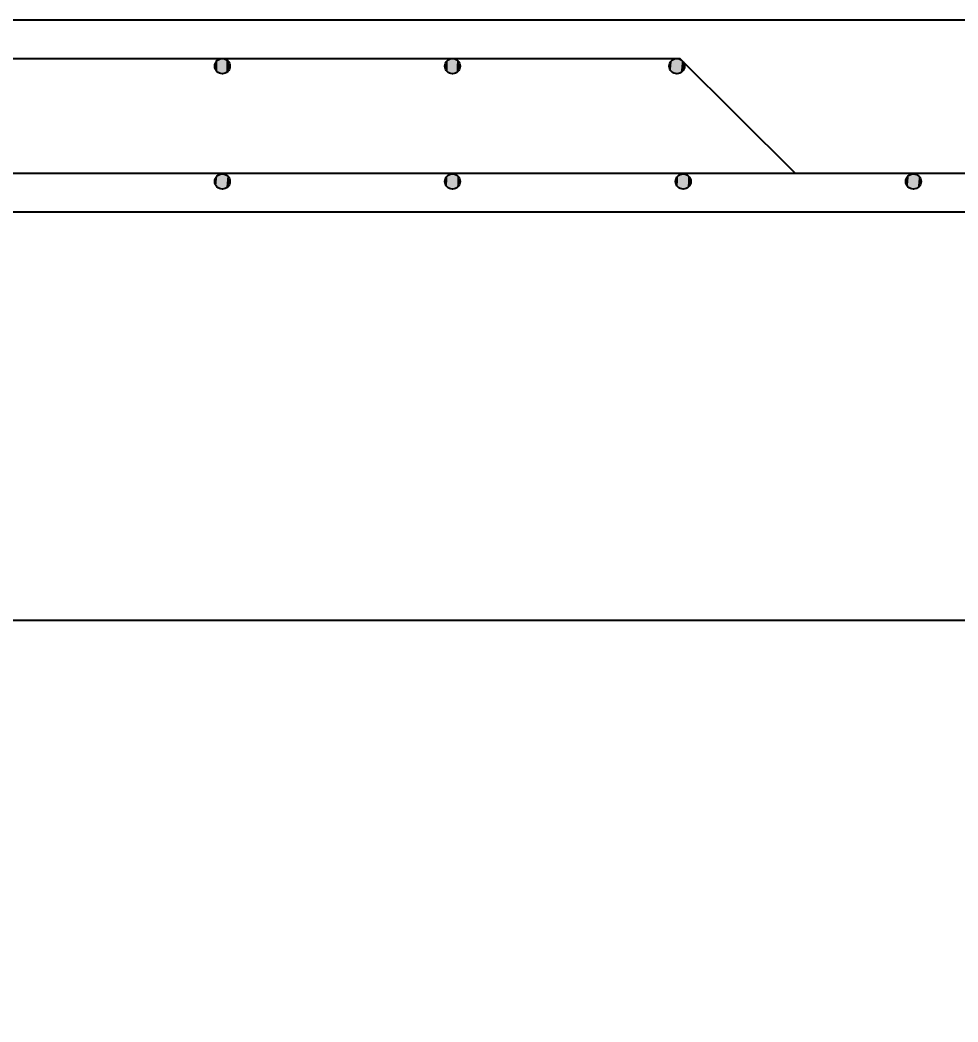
# Model space of a CAD drawing. Header units: inches. Extents: x -2470 to 6710, y 8071 to 14655.
# Drawn here: x -1450 to -840, y 8291 to 8943 of the extents above; entities that cross this region are included whole.
import ezdxf

# ---------------------------------------------------------------- set-up
doc = ezdxf.new("R2010")
doc.units = ezdxf.units.IN
doc.header["$MEASUREMENT"] = 0
doc.layers.add('PDF_0', color=7, linetype='Continuous')
doc.styles.get("Standard").update_dxf_attribs({"font": 'arial.ttf'})
doc.dimstyles.get("Standard").update_dxf_attribs({"dimtxt": 50, "dimasz": 50, "dimexe": 0.18, "dimexo": 0.0625, "dimgap": 0.09, "dimtad": 0, "dimtih": 1, "dimtoh": 1, "dimdec": 4, "dimzin": 0, "dimdsep": 46, "dimtxsty": 'Standard', "dimcen": 0.09, "dimadec": 0, "dimazin": 0, "dimtfac": 1, "dimtdec": 4, "dimtofl": 0, "dimtmove": 0, "dimatfit": 3, "dimfxl": 1, "dimtolj": 1, "dimtzin": 0, "dimarcsym": 0})

# ---------------------------------------------------------------- blocks, each defined once
blk = doc.blocks.new('*D9')
at = {"color": 0, "lineweight": -2, "transparency": 16777216}
for p, q in [((-1684, 8552.38), (-1684, 8552.26)), ((-1634, 8552.44), (1356.04, 8552.44)), ((4495.67, 8552.44), (1505.64, 8552.44)), ((4545.67, 8552.38), (4545.67, 8552.26))]:
    blk.add_line(p, q, dxfattribs=at)
at = {"color": 0, "transparency": 16777216}
for points in [[(-1634, 8560.78), (-1634, 8544.11), (-1684, 8552.44)], [(4495.67, 8560.78), (4495.67, 8544.11), (4545.67, 8552.44)]]:
    blk.add_solid(points, dxfattribs=at)
at = {"layer": 'Defpoints', "color": 0, "transparency": 16777216}
for p in [(-1684, 8552.44), (4545.67, 8552.44), (4545.67, 8552.44)]:
    blk.add_point(p, dxfattribs=at)
at = {"color": 0, "transparency": 16777216, "insert": (1430.84, 8552.44), "char_height": 50, "attachment_point": 5}
blk.add_mtext('\\A1;\\P{\\A0;6230}', dxfattribs=at)

msp = doc.modelspace()

# ---------------------------------------------------------------- linework, layer by layer
at = {"layer": 'PDF_0', "lineweight": 25}
for points in [[(4430.50715, 8818.06671), (4430.50715, 8341.99924), (4513.10777, 8341.99924), (4545.66818, 8290.93081), (4545.66818, 8341.99924), (4545.66818, 8398.89428), (4575.48666, 8341.99924), (4660.48646, 8341.99924), (4660.48646, 8942.82449), (-1799.15605, 8942.82449), (-1799.15605, 8341.99924), (-1716.55543, 8341.99924), (-1683.99502, 8290.93081), (-1683.99502, 8341.99924), (-1683.99502, 8398.89428), (-1654.17654, 8341.99924), (-1569.17674, 8341.99924), (-1569.17674, 8818.06671)], [(-1774.13595, 8887.9859), (-1774.13595, 8917.80438), (-1021.13363, 8917.80438), (-946.07332, 8843.08681)], [(-1774.13595, 8872.90529), (-1774.13595, 8843.08681), (4635.46636, 8843.08681), (4635.46636, 8872.90529)], [(-1799.15605, 8818.06671), (4660.48646, 8818.06671)]]:
    msp.add_lwpolyline(points, dxfattribs=at)
at = {"layer": 'PDF_0', "lineweight": 0}
for points in [[(-1322.74585, 8909.57859), (-1322.74585, 8916.43342), (-1322.74585, 8909.57859)], [(-1315.54828, 8909.57859), (-1315.54828, 8916.43342), (-1315.54828, 8909.57859)], [(-1165.42766, 8909.57859), (-1165.42766, 8916.43342), (-1165.42766, 8909.57859)], [(-1173.31071, 8835.20376), (-1173.31071, 8840.68762), (-1173.31071, 8835.20376)], [(-1165.42766, 8834.51828), (-1165.42766, 8841.3731), (-1165.42766, 8834.51828)], [(-1014.96429, 8835.20376), (-1014.96429, 8840.68762), (-1014.96429, 8835.20376)], [(-1164.0567, 8836.91747), (-1164.0567, 8838.97392), (-1164.0567, 8836.91747)], [(-1014.27881, 8836.91747), (-1014.27881, 8838.97392), (-1014.27881, 8836.91747)]]:
    msp.add_lwpolyline(points, dxfattribs=at)
at = {"layer": 'PDF_0', "lineweight": 25}
for centre in [(-1318.80436, 8912.83467), (-1169.02647, 8912.83467), (-1023.01874, 8912.83467), (-1318.80436, 8837.77435), (-1169.02647, 8837.77435), (-1018.90585, 8837.77435), (-869.12796, 8837.77435)]:
    msp.add_circle(centre, 4.96978, dxfattribs=at)
at = {"layer": 'PDF_0', "transparency": 33554559}
for points in [[(-1023.87556, 8907.86489), (-1023.87556, 8918.14712), (-1024.56105, 8908.20763)], [(-1023.87556, 8918.14712), (-1024.56105, 8908.20763), (-1024.56105, 8917.80438)], [(-1022.84734, 8907.86489), (-1022.84734, 8918.14712), (-1023.87556, 8907.86489)], [(-1022.84734, 8918.14712), (-1023.87556, 8907.86489), (-1023.87556, 8918.14712)], [(-1021.81912, 8917.80438), (-1022.84734, 8907.86489), (-1022.84734, 8918.14712)], [(-1323.77407, 8911.2923), (-1323.77407, 8914.71971), (-1324.11681, 8911.97778)], [(-1323.77407, 8914.71971), (-1324.11681, 8911.97778), (-1324.11681, 8914.03423)], [(-1324.11681, 8914.03423), (-1324.11681, 8913.69149), (-1324.11681, 8911.97778)], [(-1324.11681, 8914.03423), (-1324.11681, 8911.97778), (-1324.11681, 8911.97778)], [(-1324.11681, 8913.69149), (-1324.11681, 8911.97778), (-1324.11681, 8913.00601)], [(-1323.43133, 8910.26408), (-1323.43133, 8915.40519), (-1323.77407, 8910.94956)], [(-1323.43133, 8915.40519), (-1323.77407, 8910.94956), (-1323.77407, 8914.71971)], [(-1323.77407, 8911.2923), (-1323.77407, 8911.2923), (-1323.77407, 8914.71971)], [(-1323.77407, 8911.2923), (-1323.77407, 8914.71971), (-1323.77407, 8910.94956)], [(-1322.74585, 8909.57859), (-1322.74585, 8916.43342), (-1323.43133, 8910.26408)], [(-1322.74585, 8916.43342), (-1323.43133, 8910.26408), (-1323.43133, 8915.74793)], [(-1323.43133, 8910.26408), (-1323.43133, 8915.74793), (-1323.43133, 8915.40519)], [(-1323.43133, 8915.74793), (-1323.43133, 8910.26408), (-1323.43133, 8910.26408)], [(-1322.06037, 8908.89311), (-1322.06037, 8916.77616), (-1322.74585, 8909.57859)], [(-1322.06037, 8916.77616), (-1322.74585, 8909.57859), (-1322.74585, 8916.43342)], [(-1322.74585, 8916.43342), (-1322.74585, 8909.57859), (-1322.74585, 8909.57859)], [(-1321.71763, 8908.89311), (-1321.71763, 8917.1189), (-1322.06037, 8908.89311)], [(-1321.71763, 8917.1189), (-1322.06037, 8908.89311), (-1322.06037, 8916.77616)], [(-1321.37488, 8908.55037), (-1321.37488, 8917.46164), (-1321.71763, 8908.89311)], [(-1321.37488, 8917.46164), (-1321.71763, 8908.89311), (-1321.71763, 8917.1189)], [(-1321.03214, 8908.20763), (-1321.03214, 8917.46164), (-1321.37488, 8908.55037)], [(-1321.03214, 8917.46164), (-1321.37488, 8908.55037), (-1321.37488, 8917.46164)], [(-1320.34666, 8908.20763), (-1320.34666, 8917.80438), (-1321.03214, 8908.20763)], [(-1320.34666, 8917.80438), (-1321.03214, 8908.20763), (-1321.03214, 8917.46164)], [(-1320.00392, 8908.20763), (-1320.00392, 8917.80438), (-1320.34666, 8908.20763)], [(-1320.00392, 8917.80438), (-1320.34666, 8908.20763), (-1320.34666, 8917.80438)], [(-1319.66118, 8907.86489), (-1319.66118, 8917.80438), (-1320.00392, 8908.20763)], [(-1319.66118, 8917.80438), (-1320.00392, 8908.20763), (-1320.00392, 8917.80438)], [(-1318.9757, 8907.86489), (-1318.9757, 8917.80438), (-1319.66118, 8907.86489)], [(-1318.9757, 8917.80438), (-1319.66118, 8907.86489), (-1319.66118, 8917.80438)], [(-1318.63296, 8907.86489), (-1318.63296, 8917.80438), (-1318.9757, 8907.86489)], [(-1318.63296, 8917.80438), (-1318.9757, 8907.86489), (-1318.9757, 8917.80438)], [(-1318.29021, 8908.20763), (-1318.29021, 8917.80438), (-1318.63296, 8907.86489)], [(-1318.29021, 8917.80438), (-1318.63296, 8907.86489), (-1318.63296, 8917.80438)], [(-1317.60473, 8908.20763), (-1317.60473, 8917.80438), (-1318.29021, 8908.20763)], [(-1317.60473, 8917.80438), (-1318.29021, 8908.20763), (-1318.29021, 8917.80438)], [(-1317.26199, 8917.46164), (-1317.60473, 8908.20763), (-1317.60473, 8917.80438)], [(-1317.26199, 8908.20763), (-1317.26199, 8917.46164), (-1317.60473, 8908.20763)], [(-1316.91925, 8908.55037), (-1316.91925, 8917.46164), (-1317.26199, 8908.20763)], [(-1316.91925, 8917.46164), (-1317.26199, 8908.20763), (-1317.26199, 8917.46164)], [(-1316.23377, 8917.1189), (-1316.91925, 8908.55037), (-1316.91925, 8917.46164)], [(-1316.23377, 8908.89311), (-1316.23377, 8917.1189), (-1316.91925, 8908.55037)], [(-1316.23377, 8908.89311), (-1316.23377, 8916.77616), (-1316.23377, 8917.1189)], [(-1315.54828, 8916.43342), (-1316.23377, 8908.89311), (-1316.23377, 8916.77616)], [(-1316.23377, 8916.77616), (-1316.23377, 8908.89311), (-1316.23377, 8908.89311)], [(-1315.54828, 8909.57859), (-1315.54828, 8916.43342), (-1316.23377, 8908.89311)], [(-1314.8628, 8915.74793), (-1315.54828, 8909.57859), (-1315.54828, 8916.43342)], [(-1315.54828, 8916.43342), (-1315.54828, 8909.57859), (-1315.54828, 8909.57859)], [(-1314.8628, 8910.26408), (-1314.8628, 8915.74793), (-1315.54828, 8909.57859)], [(-1314.8628, 8910.26408), (-1314.8628, 8915.40519), (-1314.8628, 8915.74793)], [(-1314.52006, 8914.71971), (-1314.8628, 8910.26408), (-1314.8628, 8915.40519)], [(-1314.8628, 8915.40519), (-1314.8628, 8910.26408), (-1314.8628, 8910.26408)], [(-1314.52006, 8910.94956), (-1314.52006, 8914.71971), (-1314.8628, 8910.26408)], [(-1314.17732, 8914.03423), (-1314.52006, 8911.2923), (-1314.52006, 8914.71971)], [(-1314.52006, 8910.94956), (-1314.52006, 8910.94956), (-1314.52006, 8914.71971)], [(-1314.52006, 8910.94956), (-1314.52006, 8914.71971), (-1314.52006, 8911.2923)], [(-1314.17732, 8911.97778), (-1314.17732, 8914.03423), (-1314.52006, 8911.2923)], [(-1314.17732, 8911.97778), (-1314.17732, 8913.69149), (-1314.17732, 8914.03423)], [(-1314.17732, 8913.00601), (-1314.17732, 8911.97778), (-1314.17732, 8913.69149)], [(-1314.17732, 8913.69149), (-1314.17732, 8911.97778), (-1314.17732, 8911.97778)], [(-1173.65345, 8911.2923), (-1173.65345, 8914.71971), (-1173.99619, 8911.97778)], [(-1173.65345, 8914.71971), (-1173.99619, 8911.97778), (-1173.99619, 8914.03423)], [(-1173.99619, 8914.03423), (-1173.99619, 8913.69149), (-1173.99619, 8911.97778)], [(-1173.99619, 8914.03423), (-1173.99619, 8911.97778), (-1173.99619, 8911.97778)], [(-1173.99619, 8913.69149), (-1173.99619, 8911.97778), (-1173.99619, 8913.00601)], [(-1173.31071, 8910.26408), (-1173.31071, 8915.40519), (-1173.65345, 8910.94956)], [(-1173.31071, 8915.40519), (-1173.65345, 8910.94956), (-1173.65345, 8914.71971)], [(-1173.65345, 8911.2923), (-1173.65345, 8911.2923), (-1173.65345, 8914.71971)], [(-1173.65345, 8911.2923), (-1173.65345, 8914.71971), (-1173.65345, 8910.94956)], [(-1172.96797, 8909.57859), (-1172.96797, 8916.43342), (-1173.31071, 8910.26408)], [(-1172.96797, 8916.43342), (-1173.31071, 8910.26408), (-1173.31071, 8915.74793)], [(-1173.31071, 8910.26408), (-1173.31071, 8915.74793), (-1173.31071, 8915.40519)], [(-1173.31071, 8915.74793), (-1173.31071, 8910.26408), (-1173.31071, 8910.26408)], [(-1172.62522, 8909.57859), (-1172.62522, 8916.43342), (-1172.96797, 8909.57859)], [(-1172.62522, 8916.43342), (-1172.96797, 8909.57859), (-1172.96797, 8916.43342)], [(-1172.28248, 8908.89311), (-1172.28248, 8916.77616), (-1172.62522, 8909.57859)], [(-1172.28248, 8916.77616), (-1172.62522, 8909.57859), (-1172.62522, 8916.43342)], [(-1171.93974, 8908.89311), (-1171.93974, 8917.1189), (-1172.28248, 8908.89311)], [(-1171.93974, 8917.1189), (-1172.28248, 8908.89311), (-1172.28248, 8916.77616)], [(-1171.25426, 8908.55037), (-1171.25426, 8917.46164), (-1171.93974, 8908.89311)], [(-1171.25426, 8917.46164), (-1171.93974, 8908.89311), (-1171.93974, 8917.1189)], [(-1170.91152, 8908.20763), (-1170.91152, 8917.46164), (-1171.25426, 8908.55037)], [(-1170.91152, 8917.46164), (-1171.25426, 8908.55037), (-1171.25426, 8917.46164)], [(-1170.56878, 8908.20763), (-1170.56878, 8917.80438), (-1170.91152, 8908.20763)], [(-1170.56878, 8917.80438), (-1170.91152, 8908.20763), (-1170.91152, 8917.46164)], [(-1170.22604, 8908.20763), (-1170.22604, 8917.80438), (-1170.56878, 8908.20763)], [(-1170.22604, 8917.80438), (-1170.56878, 8908.20763), (-1170.56878, 8917.80438)], [(-1169.54055, 8907.86489), (-1169.54055, 8917.80438), (-1170.22604, 8908.20763)], [(-1169.54055, 8917.80438), (-1170.22604, 8908.20763), (-1170.22604, 8917.80438)], [(-1169.19781, 8907.86489), (-1169.19781, 8917.80438), (-1169.54055, 8907.86489)], [(-1169.19781, 8917.80438), (-1169.54055, 8907.86489), (-1169.54055, 8917.80438)], [(-1168.51233, 8907.86489), (-1168.51233, 8917.80438), (-1169.19781, 8907.86489)], [(-1168.51233, 8917.80438), (-1169.19781, 8907.86489), (-1169.19781, 8917.80438)], [(-1168.16959, 8908.20763), (-1168.16959, 8917.80438), (-1168.51233, 8907.86489)], [(-1168.16959, 8917.80438), (-1168.51233, 8907.86489), (-1168.51233, 8917.80438)], [(-1167.82685, 8908.20763), (-1167.82685, 8917.80438), (-1168.16959, 8908.20763)], [(-1167.82685, 8917.80438), (-1168.16959, 8908.20763), (-1168.16959, 8917.80438)], [(-1167.14137, 8917.46164), (-1167.82685, 8908.20763), (-1167.82685, 8917.80438)], [(-1167.14137, 8908.20763), (-1167.14137, 8917.46164), (-1167.82685, 8908.20763)], [(-1166.79862, 8908.55037), (-1166.79862, 8917.46164), (-1167.14137, 8908.20763)], [(-1166.79862, 8917.46164), (-1167.14137, 8908.20763), (-1167.14137, 8917.46164)], [(-1166.45588, 8917.1189), (-1166.79862, 8908.55037), (-1166.79862, 8917.46164)], [(-1166.45588, 8908.89311), (-1166.45588, 8917.1189), (-1166.79862, 8908.55037)], [(-1166.11314, 8916.77616), (-1166.45588, 8908.89311), (-1166.45588, 8917.1189)], [(-1166.11314, 8908.89311), (-1166.11314, 8916.77616), (-1166.45588, 8908.89311)], [(-1165.42766, 8916.43342), (-1166.11314, 8908.89311), (-1166.11314, 8916.77616)], [(-1165.42766, 8909.57859), (-1165.42766, 8916.43342), (-1166.11314, 8908.89311)], [(-1165.08492, 8915.74793), (-1165.42766, 8909.57859), (-1165.42766, 8916.43342)], [(-1165.42766, 8916.43342), (-1165.42766, 8909.57859), (-1165.42766, 8909.57859)], [(-1165.08492, 8910.26408), (-1165.08492, 8915.74793), (-1165.42766, 8909.57859)], [(-1164.74218, 8915.40519), (-1165.08492, 8910.26408), (-1165.08492, 8915.74793)], [(-1164.74218, 8910.26408), (-1164.74218, 8915.40519), (-1165.08492, 8910.26408)], [(-1164.39944, 8914.71971), (-1164.74218, 8910.26408), (-1164.74218, 8915.40519)], [(-1164.39944, 8910.94956), (-1164.39944, 8914.71971), (-1164.74218, 8910.26408)], [(-1164.0567, 8914.03423), (-1164.39944, 8911.2923), (-1164.39944, 8914.71971)], [(-1164.39944, 8910.94956), (-1164.39944, 8910.94956), (-1164.39944, 8914.71971)], [(-1164.39944, 8910.94956), (-1164.39944, 8914.71971), (-1164.39944, 8911.2923)], [(-1164.0567, 8911.97778), (-1164.0567, 8914.03423), (-1164.39944, 8911.2923)], [(-1164.0567, 8911.97778), (-1164.0567, 8913.69149), (-1164.0567, 8914.03423)], [(-1164.0567, 8913.00601), (-1164.0567, 8911.97778), (-1164.0567, 8913.69149)], [(-1164.0567, 8913.69149), (-1164.0567, 8911.97778), (-1164.0567, 8911.97778)], [(-1027.98846, 8914.71971), (-1028.3312, 8914.03423), (-1028.3312, 8911.97778)], [(-1027.98846, 8914.71971), (-1027.98846, 8911.2923), (-1028.3312, 8911.97778)], [(-1028.3312, 8914.03423), (-1028.3312, 8911.97778), (-1028.3312, 8913.00601)], [(-1027.64572, 8910.26408), (-1027.64572, 8915.74793), (-1027.98846, 8911.2923)], [(-1027.64572, 8915.74793), (-1027.98846, 8911.2923), (-1027.98846, 8914.71971)], [(-1026.96023, 8909.57859), (-1026.96023, 8916.43342), (-1027.64572, 8910.26408)], [(-1026.96023, 8916.43342), (-1027.64572, 8910.26408), (-1027.64572, 8915.74793)], [(-1026.27475, 8908.89311), (-1026.27475, 8917.1189), (-1026.96023, 8909.57859)], [(-1026.27475, 8917.1189), (-1026.96023, 8909.57859), (-1026.96023, 8916.43342)], [(-1025.58927, 8908.55037), (-1025.58927, 8917.46164), (-1026.27475, 8908.89311)], [(-1025.58927, 8917.46164), (-1026.27475, 8908.89311), (-1026.27475, 8917.1189)], [(-1024.56105, 8908.20763), (-1024.56105, 8917.80438), (-1025.58927, 8908.55037)], [(-1024.56105, 8917.80438), (-1025.58927, 8908.55037), (-1025.58927, 8917.46164)], [(-1021.81912, 8908.20763), (-1021.81912, 8917.80438), (-1022.84734, 8907.86489)], [(-1021.13363, 8917.46164), (-1021.81912, 8908.20763), (-1021.81912, 8917.80438)], [(-1021.13363, 8908.55037), (-1021.13363, 8917.46164), (-1021.81912, 8908.20763)], [(-1020.44815, 8917.1189), (-1021.13363, 8908.55037), (-1021.13363, 8917.46164)], [(-1020.44815, 8908.89311), (-1020.44815, 8917.1189), (-1021.13363, 8908.55037)], [(-1019.76267, 8916.43342), (-1020.44815, 8908.89311), (-1020.44815, 8917.1189)], [(-1019.76267, 8909.57859), (-1019.76267, 8916.43342), (-1020.44815, 8908.89311)], [(-1019.07719, 8915.74793), (-1019.76267, 8909.57859), (-1019.76267, 8916.43342)], [(-1019.07719, 8910.26408), (-1019.07719, 8915.74793), (-1019.76267, 8909.57859)], [(-1018.73445, 8914.71971), (-1019.07719, 8910.26408), (-1019.07719, 8915.74793)], [(-1018.73445, 8911.2923), (-1018.73445, 8914.71971), (-1019.07719, 8910.26408)], [(-1018.3917, 8914.03423), (-1018.73445, 8911.2923), (-1018.73445, 8914.71971)], [(-1018.3917, 8911.97778), (-1018.3917, 8914.03423), (-1018.73445, 8911.2923)], [(-1018.3917, 8913.00601), (-1018.3917, 8911.97778), (-1018.3917, 8914.03423)], [(-1323.43133, 8835.20376), (-1323.43133, 8840.68762), (-1323.77407, 8836.23199)], [(-1323.43133, 8840.68762), (-1323.77407, 8836.23199), (-1323.77407, 8839.6594)], [(-1322.74585, 8834.51828), (-1322.74585, 8841.3731), (-1323.43133, 8835.20376)], [(-1322.74585, 8841.3731), (-1323.43133, 8835.20376), (-1323.43133, 8840.68762)], [(-1322.06037, 8833.8328), (-1322.06037, 8842.05859), (-1322.74585, 8834.51828)], [(-1322.06037, 8842.05859), (-1322.74585, 8834.51828), (-1322.74585, 8841.3731)], [(-1321.37488, 8833.49006), (-1321.37488, 8842.40133), (-1322.06037, 8833.8328)], [(-1321.37488, 8842.40133), (-1322.06037, 8833.8328), (-1322.06037, 8842.05859)], [(-1320.34666, 8833.14732), (-1320.34666, 8842.74407), (-1321.37488, 8833.49006)], [(-1320.34666, 8842.74407), (-1321.37488, 8833.49006), (-1321.37488, 8842.40133)], [(-1319.66118, 8833.14732), (-1319.66118, 8843.08681), (-1320.34666, 8833.14732)], [(-1319.66118, 8843.08681), (-1320.34666, 8833.14732), (-1320.34666, 8842.74407)], [(-1318.63296, 8833.14732), (-1318.63296, 8843.08681), (-1319.66118, 8833.14732)], [(-1318.63296, 8843.08681), (-1319.66118, 8833.14732), (-1319.66118, 8843.08681)], [(-1317.60473, 8842.74407), (-1318.63296, 8833.14732), (-1318.63296, 8843.08681)], [(-1317.60473, 8833.14732), (-1317.60473, 8842.74407), (-1318.63296, 8833.14732)], [(-1316.91925, 8842.40133), (-1317.60473, 8833.14732), (-1317.60473, 8842.74407)], [(-1316.91925, 8833.49006), (-1316.91925, 8842.40133), (-1317.60473, 8833.14732)], [(-1316.23377, 8842.05859), (-1316.91925, 8833.49006), (-1316.91925, 8842.40133)], [(-1316.23377, 8833.8328), (-1316.23377, 8842.05859), (-1316.91925, 8833.49006)], [(-1315.54828, 8841.3731), (-1316.23377, 8833.8328), (-1316.23377, 8842.05859)], [(-1315.54828, 8834.51828), (-1315.54828, 8841.3731), (-1316.23377, 8833.8328)], [(-1314.8628, 8840.68762), (-1315.54828, 8834.51828), (-1315.54828, 8841.3731)], [(-1314.8628, 8835.20376), (-1314.8628, 8840.68762), (-1315.54828, 8834.51828)], [(-1314.52006, 8839.6594), (-1314.8628, 8835.20376), (-1314.8628, 8840.68762)], [(-1173.31071, 8835.20376), (-1173.31071, 8840.68762), (-1173.65345, 8836.23199)], [(-1173.31071, 8840.68762), (-1173.65345, 8836.23199), (-1173.65345, 8840.00214)], [(-1173.65345, 8836.23199), (-1173.65345, 8840.00214), (-1173.65345, 8839.6594)], [(-1173.65345, 8840.00214), (-1173.65345, 8836.23199), (-1173.65345, 8836.23199)], [(-1172.96797, 8834.51828), (-1172.96797, 8841.3731), (-1173.31071, 8835.20376)], [(-1172.96797, 8841.3731), (-1173.31071, 8835.20376), (-1173.31071, 8840.68762)], [(-1173.31071, 8840.68762), (-1173.31071, 8835.20376), (-1173.31071, 8835.20376)], [(-1172.62522, 8834.51828), (-1172.62522, 8841.3731), (-1172.96797, 8834.51828)], [(-1172.62522, 8841.3731), (-1172.96797, 8834.51828), (-1172.96797, 8841.3731)], [(-1172.28248, 8833.8328), (-1172.28248, 8842.05859), (-1172.62522, 8834.51828)], [(-1172.28248, 8842.05859), (-1172.62522, 8834.51828), (-1172.62522, 8841.3731)], [(-1171.93974, 8833.8328), (-1171.93974, 8842.05859), (-1172.28248, 8833.8328)], [(-1171.93974, 8842.05859), (-1172.28248, 8833.8328), (-1172.28248, 8842.05859)], [(-1171.25426, 8833.49006), (-1171.25426, 8842.40133), (-1171.93974, 8833.8328)], [(-1171.25426, 8842.40133), (-1171.93974, 8833.8328), (-1171.93974, 8842.05859)], [(-1170.91152, 8833.49006), (-1170.91152, 8842.74407), (-1171.25426, 8833.49006)], [(-1170.91152, 8842.74407), (-1171.25426, 8833.49006), (-1171.25426, 8842.40133)], [(-1170.56878, 8833.14732), (-1170.56878, 8842.74407), (-1170.91152, 8833.49006)], [(-1170.56878, 8842.74407), (-1170.91152, 8833.49006), (-1170.91152, 8842.74407)], [(-1170.22604, 8833.14732), (-1170.22604, 8842.74407), (-1170.56878, 8833.14732)], [(-1170.22604, 8842.74407), (-1170.56878, 8833.14732), (-1170.56878, 8842.74407)], [(-1169.54055, 8833.14732), (-1169.54055, 8842.74407), (-1170.22604, 8833.14732)], [(-1169.54055, 8842.74407), (-1170.22604, 8833.14732), (-1170.22604, 8842.74407)], [(-1169.19781, 8833.14732), (-1169.19781, 8843.08681), (-1169.54055, 8833.14732)], [(-1169.19781, 8843.08681), (-1169.54055, 8833.14732), (-1169.54055, 8842.74407)], [(-1168.51233, 8842.74407), (-1169.19781, 8833.14732), (-1169.19781, 8843.08681)], [(-1168.51233, 8833.14732), (-1168.51233, 8842.74407), (-1169.19781, 8833.14732)], [(-1168.16959, 8833.14732), (-1168.16959, 8842.74407), (-1168.51233, 8833.14732)], [(-1168.16959, 8842.74407), (-1168.51233, 8833.14732), (-1168.51233, 8842.74407)], [(-1167.82685, 8833.14732), (-1167.82685, 8842.74407), (-1168.16959, 8833.14732)], [(-1167.82685, 8842.74407), (-1168.16959, 8833.14732), (-1168.16959, 8842.74407)], [(-1167.14137, 8833.49006), (-1167.14137, 8842.74407), (-1167.82685, 8833.14732)], [(-1167.14137, 8842.74407), (-1167.82685, 8833.14732), (-1167.82685, 8842.74407)], [(-1166.79862, 8842.40133), (-1167.14137, 8833.49006), (-1167.14137, 8842.74407)], [(-1166.79862, 8833.49006), (-1166.79862, 8842.40133), (-1167.14137, 8833.49006)], [(-1166.45588, 8842.05859), (-1166.79862, 8833.49006), (-1166.79862, 8842.40133)], [(-1166.45588, 8833.8328), (-1166.45588, 8842.05859), (-1166.79862, 8833.49006)], [(-1166.11314, 8833.8328), (-1166.11314, 8842.05859), (-1166.45588, 8833.8328)], [(-1166.11314, 8842.05859), (-1166.45588, 8833.8328), (-1166.45588, 8842.05859)], [(-1165.42766, 8841.3731), (-1166.11314, 8833.8328), (-1166.11314, 8842.05859)], [(-1165.42766, 8834.51828), (-1165.42766, 8841.3731), (-1166.11314, 8833.8328)], [(-1165.08492, 8840.68762), (-1165.42766, 8834.51828), (-1165.42766, 8841.3731)], [(-1165.42766, 8841.3731), (-1165.42766, 8834.51828), (-1165.42766, 8834.51828)], [(-1165.08492, 8835.20376), (-1165.08492, 8840.68762), (-1165.42766, 8834.51828)], [(-1164.74218, 8835.20376), (-1164.74218, 8840.68762), (-1165.08492, 8835.20376)], [(-1164.74218, 8840.68762), (-1165.08492, 8835.20376), (-1165.08492, 8840.68762)], [(-1164.39944, 8840.00214), (-1164.74218, 8835.20376), (-1164.74218, 8840.68762)], [(-1164.39944, 8836.23199), (-1164.39944, 8840.00214), (-1164.74218, 8835.20376)], [(-1164.39944, 8836.23199), (-1164.39944, 8839.6594), (-1164.39944, 8840.00214)], [(-1023.53282, 8835.20376), (-1023.53282, 8840.68762), (-1023.87556, 8836.23199)], [(-1023.53282, 8840.68762), (-1023.87556, 8836.23199), (-1023.87556, 8840.00214)], [(-1023.87556, 8836.23199), (-1023.87556, 8840.00214), (-1023.87556, 8839.6594)], [(-1023.87556, 8840.00214), (-1023.87556, 8836.23199), (-1023.87556, 8836.23199)], [(-1023.19008, 8835.20376), (-1023.19008, 8840.68762), (-1023.53282, 8835.20376)], [(-1023.19008, 8840.68762), (-1023.53282, 8835.20376), (-1023.53282, 8840.68762)], [(-1022.84734, 8834.51828), (-1022.84734, 8841.3731), (-1023.19008, 8835.20376)], [(-1022.84734, 8841.3731), (-1023.19008, 8835.20376), (-1023.19008, 8840.68762)], [(-1022.5046, 8834.51828), (-1022.5046, 8841.3731), (-1022.84734, 8834.51828)], [(-1022.5046, 8841.3731), (-1022.84734, 8834.51828), (-1022.84734, 8841.3731)], [(-1022.16186, 8833.8328), (-1022.16186, 8842.05859), (-1022.5046, 8834.51828)], [(-1022.16186, 8842.05859), (-1022.5046, 8834.51828), (-1022.5046, 8841.3731)], [(-1021.81912, 8833.8328), (-1021.81912, 8842.05859), (-1022.16186, 8833.8328)], [(-1021.81912, 8842.05859), (-1022.16186, 8833.8328), (-1022.16186, 8842.05859)], [(-1021.47638, 8833.49006), (-1021.47638, 8842.40133), (-1021.81912, 8833.8328)], [(-1021.47638, 8842.40133), (-1021.81912, 8833.8328), (-1021.81912, 8842.05859)], [(-1021.13363, 8833.49006), (-1021.13363, 8842.74407), (-1021.47638, 8833.49006)], [(-1021.13363, 8842.74407), (-1021.47638, 8833.49006), (-1021.47638, 8842.40133)], [(-1020.44815, 8833.14732), (-1020.44815, 8842.74407), (-1021.13363, 8833.49006)], [(-1020.44815, 8842.74407), (-1021.13363, 8833.49006), (-1021.13363, 8842.74407)], [(-1020.10541, 8833.14732), (-1020.10541, 8842.74407), (-1020.44815, 8833.14732)], [(-1020.10541, 8842.74407), (-1020.44815, 8833.14732), (-1020.44815, 8842.74407)], [(-1019.41993, 8833.14732), (-1019.41993, 8842.74407), (-1020.10541, 8833.14732)], [(-1019.41993, 8842.74407), (-1020.10541, 8833.14732), (-1020.10541, 8842.74407)], [(-1019.07719, 8833.14732), (-1019.07719, 8843.08681), (-1019.41993, 8833.14732)], [(-1019.07719, 8843.08681), (-1019.41993, 8833.14732), (-1019.41993, 8842.74407)], [(-1018.73445, 8842.74407), (-1019.07719, 8833.14732), (-1019.07719, 8843.08681)], [(-1018.73445, 8833.14732), (-1018.73445, 8842.74407), (-1019.07719, 8833.14732)], [(-1018.04896, 8833.14732), (-1018.04896, 8842.74407), (-1018.73445, 8833.14732)], [(-1018.04896, 8842.74407), (-1018.73445, 8833.14732), (-1018.73445, 8842.74407)], [(-1017.70622, 8833.14732), (-1017.70622, 8842.74407), (-1018.04896, 8833.14732)], [(-1017.70622, 8842.74407), (-1018.04896, 8833.14732), (-1018.04896, 8842.74407)], [(-1017.36348, 8833.49006), (-1017.36348, 8842.74407), (-1017.70622, 8833.14732)], [(-1017.36348, 8842.74407), (-1017.70622, 8833.14732), (-1017.70622, 8842.74407)], [(-1017.02074, 8842.40133), (-1017.36348, 8833.49006), (-1017.36348, 8842.74407)], [(-1017.02074, 8833.49006), (-1017.02074, 8842.40133), (-1017.36348, 8833.49006)], [(-1016.33526, 8842.05859), (-1017.02074, 8833.49006), (-1017.02074, 8842.40133)], [(-1016.33526, 8833.8328), (-1016.33526, 8842.05859), (-1017.02074, 8833.49006)], [(-1015.99252, 8833.8328), (-1015.99252, 8842.05859), (-1016.33526, 8833.8328)], [(-1015.99252, 8842.05859), (-1016.33526, 8833.8328), (-1016.33526, 8842.05859)], [(-1015.64978, 8841.3731), (-1015.99252, 8833.8328), (-1015.99252, 8842.05859)], [(-1015.64978, 8834.51828), (-1015.64978, 8841.3731), (-1015.99252, 8833.8328)], [(-1015.30703, 8834.51828), (-1015.30703, 8841.3731), (-1015.64978, 8834.51828)], [(-1015.30703, 8841.3731), (-1015.64978, 8834.51828), (-1015.64978, 8841.3731)], [(-1014.96429, 8840.68762), (-1015.30703, 8834.51828), (-1015.30703, 8841.3731)], [(-1014.96429, 8835.20376), (-1014.96429, 8840.68762), (-1015.30703, 8834.51828)], [(-1014.62155, 8840.00214), (-1014.96429, 8835.20376), (-1014.96429, 8840.68762)], [(-1014.96429, 8840.68762), (-1014.96429, 8835.20376), (-1014.96429, 8835.20376)], [(-1014.62155, 8836.23199), (-1014.62155, 8840.00214), (-1014.96429, 8835.20376)], [(-1014.62155, 8836.23199), (-1014.62155, 8839.6594), (-1014.62155, 8840.00214)], [(-873.4122, 8835.20376), (-873.4122, 8840.68762), (-873.75494, 8836.23199)], [(-873.4122, 8840.68762), (-873.75494, 8836.23199), (-873.75494, 8839.6594)], [(-872.72671, 8834.51828), (-872.72671, 8841.3731), (-873.4122, 8835.20376)], [(-872.72671, 8841.3731), (-873.4122, 8835.20376), (-873.4122, 8840.68762)], [(-872.04123, 8833.8328), (-872.04123, 8842.05859), (-872.72671, 8834.51828)], [(-872.04123, 8842.05859), (-872.72671, 8834.51828), (-872.72671, 8841.3731)], [(-871.35575, 8833.49006), (-871.35575, 8842.40133), (-872.04123, 8833.8328)], [(-871.35575, 8842.40133), (-872.04123, 8833.8328), (-872.04123, 8842.05859)], [(-870.67027, 8833.14732), (-870.67027, 8842.74407), (-871.35575, 8833.49006)], [(-870.67027, 8842.74407), (-871.35575, 8833.49006), (-871.35575, 8842.40133)], [(-869.64204, 8833.14732), (-869.64204, 8843.08681), (-870.67027, 8833.14732)], [(-869.64204, 8843.08681), (-870.67027, 8833.14732), (-870.67027, 8842.74407)], [(-868.61382, 8833.14732), (-868.61382, 8843.08681), (-869.64204, 8833.14732)], [(-868.61382, 8843.08681), (-869.64204, 8833.14732), (-869.64204, 8843.08681)], [(-867.92834, 8842.74407), (-868.61382, 8833.14732), (-868.61382, 8843.08681)], [(-867.92834, 8833.14732), (-867.92834, 8842.74407), (-868.61382, 8833.14732)], [(-866.90012, 8842.40133), (-867.92834, 8833.14732), (-867.92834, 8842.74407)], [(-866.90012, 8833.49006), (-866.90012, 8842.40133), (-867.92834, 8833.14732)], [(-866.21463, 8842.05859), (-866.90012, 8833.49006), (-866.90012, 8842.40133)], [(-866.21463, 8833.8328), (-866.21463, 8842.05859), (-866.90012, 8833.49006)], [(-865.52915, 8841.3731), (-866.21463, 8833.8328), (-866.21463, 8842.05859)], [(-865.52915, 8834.51828), (-865.52915, 8841.3731), (-866.21463, 8833.8328)], [(-864.84367, 8840.68762), (-865.52915, 8834.51828), (-865.52915, 8841.3731)], [(-864.84367, 8835.20376), (-864.84367, 8840.68762), (-865.52915, 8834.51828)], [(-864.50093, 8839.6594), (-864.84367, 8835.20376), (-864.84367, 8840.68762)], [(-1323.77407, 8839.6594), (-1324.11681, 8838.97392), (-1324.11681, 8836.91747)], [(-1323.77407, 8839.6594), (-1323.77407, 8836.23199), (-1324.11681, 8836.91747)], [(-1324.11681, 8838.97392), (-1324.11681, 8836.91747), (-1324.11681, 8837.94569)], [(-1314.52006, 8836.23199), (-1314.52006, 8839.6594), (-1314.8628, 8835.20376)], [(-1314.17732, 8838.97392), (-1314.52006, 8836.23199), (-1314.52006, 8839.6594)], [(-1314.17732, 8836.91747), (-1314.17732, 8838.97392), (-1314.52006, 8836.23199)], [(-1314.17732, 8837.94569), (-1314.17732, 8836.91747), (-1314.17732, 8838.97392)], [(-1173.65345, 8836.23199), (-1173.65345, 8839.6594), (-1173.99619, 8836.91747)], [(-1173.65345, 8839.6594), (-1173.99619, 8836.91747), (-1173.99619, 8838.97392)], [(-1173.99619, 8836.91747), (-1173.99619, 8838.97392), (-1173.99619, 8837.94569)], [(-1173.99619, 8838.97392), (-1173.99619, 8836.91747), (-1173.99619, 8836.91747)], [(-1173.99619, 8836.91747), (-1173.99619, 8836.91747), (-1173.99619, 8838.97392)], [(-1164.0567, 8838.97392), (-1164.39944, 8836.23199), (-1164.39944, 8839.6594)], [(-1164.39944, 8839.6594), (-1164.39944, 8836.23199), (-1164.39944, 8836.23199)], [(-1164.0567, 8836.91747), (-1164.0567, 8838.97392), (-1164.39944, 8836.23199)], [(-1164.0567, 8837.94569), (-1164.0567, 8836.91747), (-1164.0567, 8838.97392)], [(-1164.0567, 8838.97392), (-1164.0567, 8836.91747), (-1164.0567, 8836.91747)], [(-1023.87556, 8836.91747), (-1023.87556, 8838.97392), (-1024.2183, 8837.94569)], [(-1023.87556, 8836.23199), (-1023.87556, 8839.6594), (-1023.87556, 8836.91747)], [(-1023.87556, 8839.6594), (-1023.87556, 8836.91747), (-1023.87556, 8838.97392)], [(-1023.87556, 8838.97392), (-1023.87556, 8836.91747), (-1023.87556, 8836.91747)], [(-1023.87556, 8836.91747), (-1023.87556, 8836.91747), (-1023.87556, 8838.97392)], [(-1014.27881, 8838.97392), (-1014.62155, 8836.23199), (-1014.62155, 8839.6594)], [(-1014.62155, 8839.6594), (-1014.62155, 8836.23199), (-1014.62155, 8836.23199)], [(-1014.27881, 8836.91747), (-1014.27881, 8838.97392), (-1014.62155, 8836.23199)], [(-1014.27881, 8837.94569), (-1014.27881, 8836.91747), (-1014.27881, 8838.97392)], [(-1014.27881, 8838.97392), (-1014.27881, 8836.91747), (-1014.27881, 8836.91747)], [(-873.75494, 8839.6594), (-874.09768, 8838.97392), (-874.09768, 8836.91747)], [(-873.75494, 8839.6594), (-873.75494, 8836.23199), (-874.09768, 8836.91747)], [(-874.09768, 8838.97392), (-874.09768, 8836.91747), (-874.09768, 8837.94569)], [(-864.50093, 8836.23199), (-864.50093, 8839.6594), (-864.84367, 8835.20376)], [(-864.15819, 8838.97392), (-864.50093, 8836.23199), (-864.50093, 8839.6594)], [(-864.15819, 8836.91747), (-864.15819, 8838.97392), (-864.50093, 8836.23199)], [(-864.15819, 8837.94569), (-864.15819, 8836.91747), (-864.15819, 8838.97392)]]:
    msp.add_solid(points, dxfattribs=at)

# ---------------------------------------------------------------- dimensions: what is measured, and where the dimension line sits
dim = msp.add_linear_dim(base=(4545.66818, 8552.44231), p1=(-1683.99502, 8552.44231), p2=(4545.66818, 8552.44231), text='\\P{\\A0;6230}', dimstyle='Standard')
dim.commit()
dim.dimension.update_dxf_attribs({"geometry": '*D9', "text_midpoint": (1430.83658, 8552.44231)})

doc.saveas('drawing.dxf')
